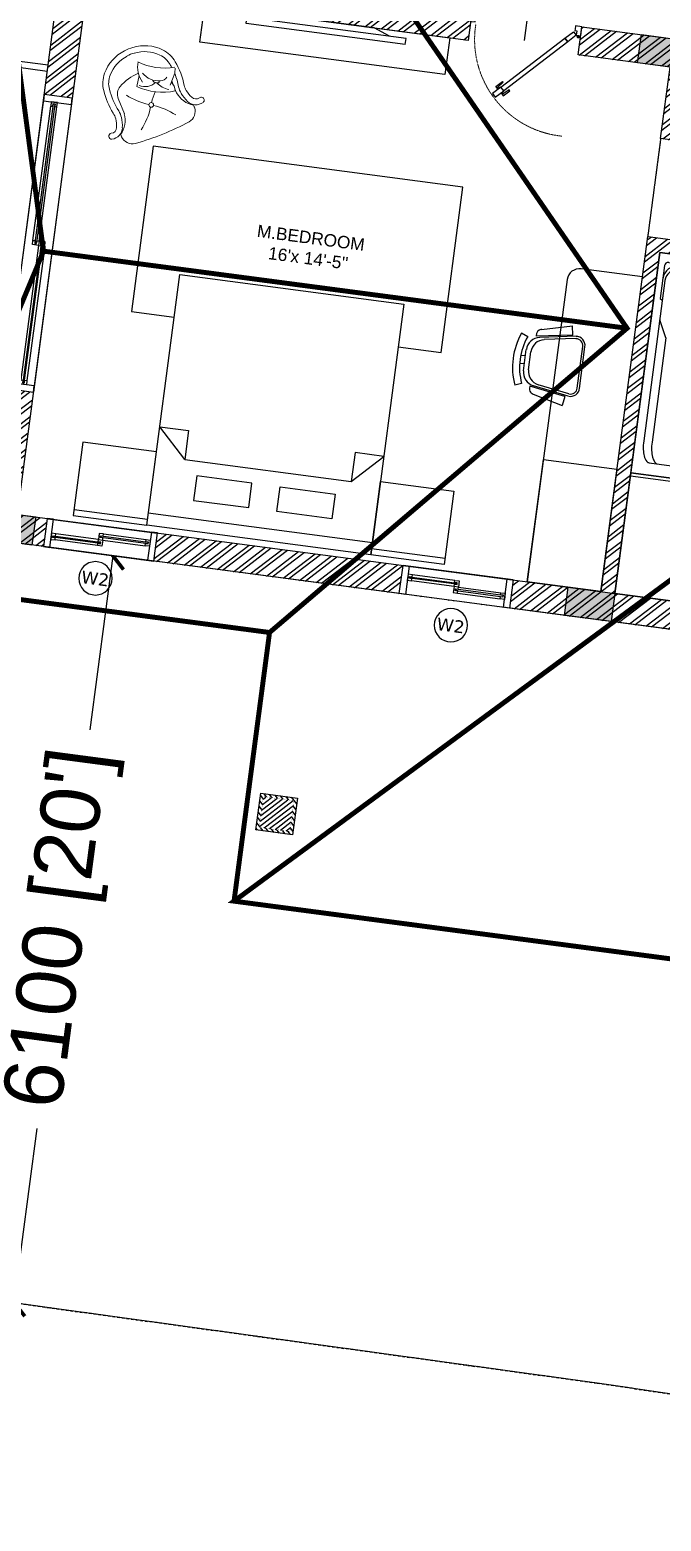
# Model space of a CAD drawing. Header units: millimetres. Extents: x -179928 to 528275, y -469666 to 511935.
# Drawn here: x 35911 to 41022, y 91669 to 103748 of the extents above; entities that cross this region are included whole.
import ezdxf
from ezdxf.enums import TextEntityAlignment as Align

# ---------------------------------------------------------------- set-up
doc = ezdxf.new("R2010")
doc.units = ezdxf.units.MM
doc.set_wipeout_variables(frame=1)
doc.header["$PDMODE"] = 35
doc.header["$PDSIZE"] = 0.1
doc.linetypes.add('DASHDOT', pattern=[25.4, 12.7, -6.35, 0, -6.35])
doc.linetypes.add('DASHED', pattern=[0.75, 0.5, -0.25])
doc.layers.get('Defpoints').update_dxf_attribs({"color": 252})
for name, color, linetype in [('ad-Column', 3, 'Continuous'), ('ad-Column Hatch', 125, 'Continuous'), ('ad-Dimension', 5, 'Continuous'), ('ad-Door', 11, 'Continuous'), ('ad-Elevation 10', 8, 'Continuous'), ('ad-Furniture', 8, 'Continuous'), ('ad-Glass Sectionline', 140, 'Continuous'), ('ad-MS Columns', 1, 'Continuous'), ('ad-Plinth', 8, 'Continuous'), ('ad-Primary Roof', 5, 'Continuous'), ('ad-Railing', 6, 'Continuous'), ('ad-RCC', 3, 'Continuous'), ('ad-RCC Hatch', 125, 'Continuous'), ('ad-Secondary Roof', 6, 'Continuous'), ('ad-Text main', 7, 'Continuous'), ('ad-Text Main_Door&window Label', 7, 'Continuous'), ('ad-Toilet fixtures', 8, 'Continuous'), ('ad-Wall', 240, 'Continuous'), ('ad-Wall hatch', 8, 'Continuous')]:
    doc.layers.add(name, color=color, linetype=linetype)
doc.layers.add('ad-Plot Boundary', color=6, linetype='Continuous', true_color=0xff00ff)
doc.layers.add('ad-Site Boundary', color=1, linetype='DASHDOT', lineweight=35, true_color=0xff0000)
doc.styles.add('6 U T S R N_Typical Floor Plan$0$3BHK-E(NB)$0$grid_text', font='verdana.ttf', dxfattribs={"width": 0.9})
doc.styles.add('New Text Style', font='arial.ttf', dxfattribs={"height": 100})
doc.styles.get("Standard").update_dxf_attribs({"font": 'arial.ttf'})
doc.dimstyles.new('A-100-DIM-INT (MM-FT)', dxfattribs={"dimscale": 50, "dimtxt": 2.4, "dimasz": 1, "dimexe": 5, "dimexo": 100, "dimgap": 1, "dimtad": 0, "dimdec": 0, "dimdsep": 46, "dimtxsty": 'Standard', "dimblk": 'ARCHTICK', "dimcen": 0.025, "dimse1": 1, "dimse2": 1, "dimclrd": 256, "dimclre": 256, "dimclrt": 256, "dimazin": 2, "dimtfac": 1, "dimtdec": 0, "dimtix": 1, "dimtmove": 2, "dimatfit": 3, "dimldrblk": 'ARCHTICK', "dimfxl": 1, "dimtolj": 1, "dimtzin": 0, "dimarcsym": 0})

# ---------------------------------------------------------------- blocks, each defined once
blk = doc.blocks.new('Site boundary')
at = {"layer": 'ad-Site Boundary', "ltscale": 1.5}
blk.add_lwpolyline([(0, 144080), (-75, 143539), (-1405, 135851), (-1412, 128874), (-3557, 117149), (-5983, 99419), (20081, 95597), (40505, 92787), (60922, 89781), (85284, 86292), (101404, 84186), (113351, 82444), (129249, 80319), (143419, 78323), (149320, 77286), (152952, 75663), (149412, 48881), (148166, 41049), (146842, 28125), (159656, 28125)], dxfattribs=at)
blk = doc.blocks.new('6 U T S R N_Typical Floor Plan$0$ad_Window Tag')
blk.add_circle((0, 0), 150)
at = {"style": '6 U T S R N_Typical Floor Plan$0$3BHK-E(NB)$0$grid_text', "width": 0.9}
blk.add_attdef('D1', text='', height=125, dxfattribs=at).set_placement((0, 0), align=Align.MIDDLE_CENTER)
blk = doc.blocks.new('zw$3849')
at = {"layer": 'ad-Text Main_Door&window Label'}
ref = blk.add_blockref('6 U T S R N_Typical Floor Plan$0$ad_Window Tag', (925, -200), dxfattribs=dict(at, xscale=-0.9, yscale=0.9, zscale=0.9))
ref.add_attrib('D1', 'W2', dxfattribs={"height": 101.2, "rotation": 1800, "style": '6 U T S R N_Typical Floor Plan$0$3BHK-E(NB)$0$grid_text'}).set_placement((924, -202), align=Align.MIDDLE_CENTER)
ref = blk.add_blockref('6 U T S R N_Typical Floor Plan$0$ad_Window Tag', (3828, -200), dxfattribs=dict(at, xscale=-0.9, yscale=0.9, zscale=0.9))
ref.add_attrib('D1', 'W2', dxfattribs={"height": 101.2, "rotation": 1800, "style": '6 U T S R N_Typical Floor Plan$0$3BHK-E(NB)$0$grid_text'}).set_placement((3827, -202), align=Align.MIDDLE_CENTER)
at = {"layer": 'ad-Text main', "insert": (2293, 2679), "char_height": 100, "width": 1424.19, "attachment_point": 5, "bg_fill": 2}
blk.add_mtext("M.BEDROOM^J16'x 14'-5''", dxfattribs=at)
blk = doc.blocks.new('$ZCDB_AUDIT_GENERATED_C77D')
blk.add_wipeout([(0, 230), (2400, 230), (2400, 0), (0, 0)]).dxf.layer = 'ad-Elevation 10'
at = {"layer": 'ad-Elevation 10'}
for points in [[(2400, 230), (0, 230)], [(2400, 0), (0, 0)]]:
    blk.add_lwpolyline(points, dxfattribs=at)
for points in [[(50, 0), (50, 230), (0, 230), (0, 0)], [(1217.5, 133), (1217.5, 115), (1182.5, 115), (1182.5, 165), (1217.5, 165), (1217.5, 147), (1195.5, 147), (1195.5, 133)], [(2315, 133), (2315, 115), (2350, 115), (2350, 165), (2315, 165), (2315, 147), (2337, 147), (2337, 133)], [(2350, 0), (2400, 0), (2400, 230), (2350, 230)], [(85, 83), (85, 65), (50, 65), (50, 115), (85, 115), (85, 97), (63, 97), (63, 83)], [(1182.5, 83), (1182.5, 65), (1217.5, 65), (1217.5, 115), (1182.5, 115), (1182.5, 97), (1204.5, 97), (1204.5, 83)]]:
    blk.add_lwpolyline(points, close=True, dxfattribs=at)
at = {"layer": 'ad-Glass Sectionline'}
for points in [[(1200, 145), (2335, 145), (2335, 135), (1200, 135)], [(1200, 95), (65, 95), (65, 85), (1200, 85)]]:
    blk.add_lwpolyline(points, close=True, dxfattribs=at)
for points in [[(1217.5, 165), (2315, 165)], [(1182.5, 115), (85, 115)], [(1182.5, 65), (85, 65)], [(1217.5, 115), (2315, 115)]]:
    blk.add_lwpolyline(points, dxfattribs=at)
blk = doc.blocks.new('*U201117')
blk.add_blockref('$ZCDB_AUDIT_GENERATED_C77D', (0, 0))
blk = doc.blocks.new('$ZCDB_AUDIT_GENERATED_C7DC')
blk.add_wipeout([(0, 230), (900, 230), (900, 0), (0, 0)]).dxf.layer = 'ad-Elevation 10'
at = {"layer": 'ad-Elevation 10'}
for points in [[(900, 230), (0, 230)], [(900, 0), (0, 0)]]:
    blk.add_lwpolyline(points, dxfattribs=at)
for points in [[(50, 0), (50, 230), (0, 230), (0, 0)], [(467.5, 133), (467.5, 115), (432.5, 115), (432.5, 165), (467.5, 165), (467.5, 147), (445.5, 147), (445.5, 133)], [(815, 133), (815, 115), (850, 115), (850, 165), (815, 165), (815, 147), (837, 147), (837, 133)], [(850, 0), (900, 0), (900, 230), (850, 230)], [(85, 83), (85, 65), (50, 65), (50, 115), (85, 115), (85, 97), (63, 97), (63, 83)], [(432.5, 83), (432.5, 65), (467.5, 65), (467.5, 115), (432.5, 115), (432.5, 97), (454.5, 97), (454.5, 83)]]:
    blk.add_lwpolyline(points, close=True, dxfattribs=at)
at = {"layer": 'ad-Glass Sectionline'}
for points in [[(450, 145), (835, 145), (835, 135), (450, 135)], [(450, 95), (65, 95), (65, 85), (450, 85)]]:
    blk.add_lwpolyline(points, close=True, dxfattribs=at)
for points in [[(467.5, 165), (815, 165)], [(432.5, 115), (85, 115)], [(432.5, 65), (85, 65)], [(467.5, 115), (815, 115)]]:
    blk.add_lwpolyline(points, dxfattribs=at)
blk = doc.blocks.new('*U200116')
blk.add_blockref('$ZCDB_AUDIT_GENERATED_C7DC', (0, 0))
blk = doc.blocks.new('*U202118')
for p, q in [((-8, -111), (-42, -111)), ((-25, -128), (-25, -94)), ((-811, -761), (-796, -776)), ((-746, -826), (-761, -811))]:
    blk.add_line(p, q)
for points in [[(-1150, -100), (-1150, -50), (-1129, -50), (-1129, -36), (-1129, 0), (-1200, 0), (-1200, -100)], [(-50, -100), (0, -100), (0, 0), (-71, 0), (-71, -36), (-71, -50), (-50, -50)], [(-131, -181), (-747, -797), (-782, -762), (-166, -145)], [(-50, -100), (-131, -181), (-166, -145), (-85, -65)], [(-828, -878), (-747, -797), (-782, -762), (-863, -842)]]:
    blk.add_lwpolyline(points, close=True)
for points in [[(-808, -787), (-836, -760), (-773, -697), (-765, -705), (-822, -774)], [(-773, -823), (-745, -850), (-683, -788), (-690, -780), (-759, -837)]]:
    blk.add_lwpolyline(points)
blk.add_circle((-25, -111), 11.1)
at = {"color": 8, "linetype": 'DASHED', "lineweight": 0}
blk.add_arc((-93, -153), 1047, 178.1881, 271.8119, dxfattribs=at)
at = {"layer": 'ad-Text Main_Door&window Label'}
blk.add_line((-600, 125), (-600, -230), dxfattribs=at)
blk.add_circle((-600, 245), 120, dxfattribs=at)
at = {"layer": 'ad-Text Main_Door&window Label', "style": 'New Text Style'}
blk.add_attdef('D1', text='', height=100, dxfattribs=at).set_placement((-585, 245), align=Align.MIDDLE_CENTER)
blk = doc.blocks.new('zw$42B5')
at = {"layer": 'ad-Wall hatch', "transparency": 33554610}
h = blk.add_hatch(dxfattribs=at)
h.set_pattern_fill('ANSI32', color=256, scale=10)
h.set_pattern_definition([(45, (-1040635.14, 674820.02), (-67.351921, 67.351921), []), (45, (-1040590.24, 674820.02), (-67.351921, 67.351921), [])])
h.paths.add_polyline_path([(12120, 13620), (12120, 10220), (11890, 10220), (11890, 13390), (7240, 13390), (7240, 8645), (4245, 8645), (4245, 8875), (4445, 8875), (4445, 9370), (4560, 9370), (4560, 8760), (7010, 8760), (7010, 10500), (6360, 10500), (6360, 10615), (7010, 10615), (7010, 13390), (4560, 13390), (4560, 10615), (5560, 10615), (5560, 10500), (4445, 10500), (4445, 13390), (230, 13390), (230, 8875), (3345, 8875), (3345, 8645), (3060, 8645), (3060, 4745), (3345, 4745), (3345, 4515), (230, 4515), (230, 230), (4995, 230), (4995, 3130), (6060, 3130), (6060, 3015), (5110, 3015), (5110, 230), (8310, 230), (8310, 3015), (6860, 3015), (6860, 3130), (8310, 3130), (8310, 4630), (5110, 4630), (5110, 3930), (4995, 3930), (4995, 4515), (4245, 4515), (4245, 4745), (8540, 4745), (8540, 230), (9240, 230), (9240, 0), (0, 0), (0, 4745), (2830, 4745), (2830, 8645), (0, 8645), (0, 13620)])
at = {"layer": 'ad-Railing'}
for points in [[(0, 872), (-275, 872), (-600, 1198), (-600, 3547), (-275, 3872), (0, 3872)], [(0, 922), (-254, 922), (-550, 1218), (-550, 3527), (-254, 3822), (0, 3822)]]:
    blk.add_lwpolyline(points, dxfattribs=at)
at = {"layer": 'ad-Door', "ltscale": 5}
ref = blk.add_blockref('*U202118', (4245, 4745), dxfattribs=dict(at, xscale=0.7499999997027537, yscale=0.7499999997027537, zscale=0.7499999997027537))
ref.add_attrib('D1', 'D1', dxfattribs={"layer": 'ad-Text Main_Door&window Label', "height": 75, "rotation": 1080, "style": 'New Text Style'}).set_placement((3795, 4929), align=Align.MIDDLE_CENTER)
for name, p, rotation in [('*U201117', (230, 1230), 90), ('*U200116', (1375, 230), 180)]:
    blk.add_blockref(name, p, dxfattribs=dict(rotation=rotation))
at = {"xscale": -1, "rotation": 179.9999999999999}
blk.add_blockref('*U200116', (3380, 230), dxfattribs=at)
at = {"layer": 'ad-Wall'}
for points in [[(3345, 4745), (3345, 4515), (230, 4515), (230, 230), (4995, 230), (4995, 3130), (6060, 3130)], [(6060, 3015), (5110, 3015), (5110, 230), (8310, 230)], [(5110, 3930), (4995, 3930), (4995, 4515), (4245, 4515), (4245, 4745), (8540, 4745)], [(9240, 0), (0, 0), (0, 4745)]]:
    blk.add_lwpolyline(points, dxfattribs=at)
blk = doc.blocks.new('1625E_Roof Plan')
at = {"layer": 'ad-Primary Roof', "linetype": 'DASHED', "ltscale": 2, "const_width": 40}
blk.add_lwpolyline([(12570, -2645), (2380, -2645), (7475, 2255)], close=True, dxfattribs=at)
blk.add_lwpolyline([(2380, -2645), (2380, -450)], dxfattribs=at)
at = {"layer": 'ad-Secondary Roof', "linetype": 'DASHED', "ltscale": 2, "const_width": 40}
for points in [[(-600, 5195), (161, 2372), (-600, -450)], [(2380, 5195), (4927, 2372), (2380, -450), (-600, -450), (-600, 5195)]]:
    blk.add_lwpolyline(points, close=True, dxfattribs=at)
blk.add_lwpolyline([(161, 2372), (4927, 2372)], dxfattribs=at)
blk = doc.blocks.new('A$C42b14ea2')
at = {"layer": 'ad-RCC Hatch', "transparency": 33554687}
h = blk.add_hatch(dxfattribs=at)
h.set_pattern_fill('ANSI31', color=256, scale=10)
h.set_pattern_definition([(45, (13250, 8645), (-22.45064, 22.45064), [])])
h.paths.add_polyline_path([(0, 0), (300, 0), (300, 300), (0, 300)])
at = {"layer": 'ad-RCC'}
blk.add_lwpolyline([(0, 0), (300, 0), (300, 300), (0, 300)], close=True, dxfattribs=at)
blk = doc.blocks.new('zw$6AA0')
at = {"layer": 'ad-Column Hatch', "transparency": 33554687}
h = blk.add_hatch(color=256, dxfattribs=at)
h.dxf.hatch_style = 1
h.paths.add_polyline_path([(0, -230), (380, -230), (380, 0), (0, 0)])
at = {"layer": 'ad-Column'}
blk.add_lwpolyline([(0, -230), (380, -230), (380, 0), (0, 0)], close=True, dxfattribs=at)
blk = doc.blocks.new('1625E_Columns')
at = {"layer": 'ad-Column', "xscale": -1}
for p, rotation in [((5110, 4745), 359.9999999999997), ((0, 0), 179.9999999999998), ((4730, 0), 180)]:
    blk.add_blockref('zw$6AA0', p, dxfattribs=dict(at, rotation=rotation))
at = {"layer": 'ad-RCC', "xscale": -1}
blk.add_blockref('A$C42b14ea2', (2780, -2050), dxfattribs=at)
blk = doc.blocks.new('zw$B0BD')
blk.add_wipeout([(0, 0), (250, 0), (250, -250), (0, -250)])
at = {"layer": 'ad-MS Columns'}
h = blk.add_hatch(dxfattribs=at)
h.set_pattern_fill('ANSI31', color=256, scale=10)
h.set_pattern_definition([(45, (4e-12, -250), (-22.4506, 22.4506), [])])
h.paths.add_polyline_path([(0, 0), (250, 0), (250, -250), (0, -250)])
at = {"layer": 'ad-MS Columns', "const_width": 1}
blk.add_lwpolyline([(0, 0), (250, 0), (250, -250), (0, -250)], close=True, dxfattribs=at)
blk = doc.blocks.new('zw$BD87')
at = {"layer": 'ad-MS Columns'}
blk.add_blockref('zw$B0BD', (-9615, -1775), dxfattribs=at)
blk = doc.blocks.new('zw$989B')
at = {"color": 0}
for p, q in [((100, 749), (370, 749)), ((220, 730), (1530, 730)), ((380, 730), (370, 749)), ((540, 730), (680, 662)), ((70, 81), (70, 719)), ((87, 171), (87, 629)), ((120, 630), (120, 170)), ((680, 662), (1530, 662)), ((1700, 138), (1700, 662)), ((680, 138), (540, 70)), ((680, 138), (1530, 138)), ((100, 51), (370, 51)), ((220, 70), (1530, 70)), ((370, 51), (380, 70))]:
    blk.add_line(p, q, dxfattribs=at)
at = {"color": 0, "linetype": 'DASHDOT'}
for p, q in [((1500, 400), (1630, 400)), ((1565, 465), (1565, 335))]:
    blk.add_line(p, q, dxfattribs=at)
at = {"color": 0}
blk.add_lwpolyline([(0, 0), (0, 800), (1800, 800), (1800, 0)], close=True, dxfattribs=at)
for radius in [31.294, 21.294]:
    blk.add_circle((1565, 400), radius, dxfattribs=at)
for centre, radius, start, end in [((100, 719), 30, 90, 180), ((207, 629), 120, 90, 180), ((220, 630), 100, 90, 180), ((1530, 305.926), 424.074, 80.592388, 90), ((1530, 237.926), 424.074, 80.592388, 90), ((1559.313, 482.846), 244.743, 68.198591, 80.592388), ((1559.313, 414.846), 244.743, 68.198591, 80.592388), ((1603.673, 593.747), 125.298, 46.000099, 68.198591), ((1603.673, 525.747), 125.298, 53.421211, 68.198591), ((1657.445, 586.304), 45.184, 19.644745, 62.452929), ((1669.585, 662), 30.415, 0, 46.000099), ((207, 171), 120, 180, 270), ((220, 170), 100, 180, 270), ((1530, 562.074), 424.074, 270, 279.407612), ((1559.313, 385.155), 244.743, 279.407612, 291.801409), ((1603.673, 274.254), 125.298, 291.801409, 306.578789), ((1657.445, 213.696), 45.184, 297.547071, 340.355255), ((1669.585, 138), 30.415, 313.999901, 0), ((100, 81), 30, 180, 270), ((1530, 494.074), 424.074, 270, 279.407612), ((1559.313, 317.155), 244.743, 279.407612, 291.801409), ((1603.673, 206.254), 125.298, 291.801409, 313.999901)]:
    blk.add_arc(centre, radius, start, end, dxfattribs=at)
blk = doc.blocks.new('A$Cc8134665')
at = {"layer": 'ad-Furniture', "ltscale": 0.125}
for p, q in [((0, -1000), (0, 1000)), ((50, 650), (50, -650)), ((100, 650), (50, 650)), ((100, 650), (100, -650)), ((50, 516), (0, 382)), ((0, 382), (0, -382)), ((50, -516), (0, -382)), ((100, -650), (50, -650))]:
    blk.add_line(p, q, dxfattribs=at)
blk.add_lwpolyline([(0, 1000), (300, 1000), (300, -1000), (0, -1000)], dxfattribs=at)
blk = doc.blocks.new('zw$6C7B')
at = {"layer": 'ad-Furniture'}
for points in [[(0, 2430), (600, 2430), (600, 3030), (0, 3030)], [(0, 600), (2050, 600), (2050, 2430), (0, 2430)], [(450, 1630), (450, 2080), (250, 2080), (250, 1630)], [(450, 1400), (450, 950), (250, 950), (250, 1400)], [(0, 600), (600, 600), (600, 0), (0, 0)]]:
    blk.add_lwpolyline(points, close=True, dxfattribs=at)
for points in [[(50, 3030), (50, 2430)], [(100, 2430), (100, 600)], [(570, 835), (805, 600), (805, 835), (570, 835), (570, 2195), (805, 2430), (805, 2195), (570, 2195)], [(50, 0), (50, 600)]]:
    blk.add_lwpolyline(points, dxfattribs=at)
at = {"layer": 'ad-Furniture', "color": 33}
blk.add_lwpolyline([(1700, 2430), (1700, 2780), (3050, 2780), (3050, 250), (1700, 250), (1700, 600)], dxfattribs=at)
blk = doc.blocks.new('A$Cf77fbf3b')
at = {"layer": 'ad-Furniture', "color": 33, "lineweight": 9}
for p, q in [((179, 35), (204, 135)), ((-87, -12), (-80, 80)), ((204, 41), (188, 70)), ((239, -20), (222, 9)), ((-158, -245), (-224, -128))]:
    blk.add_line(p, q, dxfattribs=at)
for points in [[(-159, -359, -0.376016), (-231, -461, -1), (-242, -415, 0.38153), (-206, -363, 0.07929), (-222, -294, 0.092405), (-249, -250, -0.08731), (-348, -80, -0.151809), (-360, 60, -0.19099), (-224, 261, -0.078219), (-160, 297, -0.19099), (81, 310, -0.151809), (195, 227, -0.091746), (293, 46, 0.074806), (314, 9, 0.07929), (365, -40, 0.38153), (428, -36, -1.000282), (462, -69, -0.376018), (337, -78)], [(36, 57, 0.053245), (36, 55, 0.175914), (37, 51, 0.103979), (42, 45, 0.064466), (49, 41, 0.050626), (60, 39, 0.050626)], [(60, 39, 0.050626), (71, 38, 0.064466), (79, 40, 0.103979), (86, 44, 0.175914), (88, 48, 0.175914), (87, 52, 0.068381), (84, 56, 0.064466)], [(-168, -410), (-161, -423, 0.020587), (-156, -432, 0.371699), (-38, -470, 0.06077), (370, -239, 0.369279), (398, -118, 0.020587), (393, -110), (386, -97)]]:
    blk.add_lwpolyline(points, format="xyb", dxfattribs=at)
blk.add_circle((48, -145), 19, dxfattribs=at)
for centre, radius, start, end in [((-77, 75), 190, 110.0559, 128.9488), ((-24, -1), 280, 71.3837, 114.9858), ((5, 85), 190, 36.8552, 71.3837), ((-39, -10), 280, 124.019, 167.6211), ((53, 660), 499, 251.5875, 286.9345), ((109, 175), 212, 176.3113, 223.2749), ((-247, -129), 521, 35.9244, 39.0259), ((414, 162), 212, 176.4435, 189.4391), ((-247, -129), 521, 17.7384, 30.1017), ((-128, 9), 190, 167.6211, 202.1496), ((100, -238), 383, 119.2751, 147.0375), ((-39, 123), 129, 256.0449, 319.4168), ((61, 220), 165, 225.4888, 282.3973), ((184, 179), 181, 231.2216, 266.197), ((88, 120), 61.6, 278.3523, 336.8814), ((107, -35), 123, 13.8158, 50.1907), ((427, 96), 190, 200.422, 217.5344), ((186, 116), 521, 199.9789, 221.2664), ((-141, -81), 95, 147.0375, 209.5024), ((75, 399), 545, 244.2333, 265.0907), ((60, 464), 499, 252.8125, 289.5305), ((592, -173), 545, 165.2736, 175.0907), ((400, 98), 200, 216.4679, 266.6583), ((491, 145), 271, 217.5344, 235.3673), ((-354, -346), 190, 21.4704, 38.5827), ((-497, -118), 545, 334.2333, 355.0907), ((20, -690), 545, 64.2333, 85.0907), ((-430, -376), 271, 3.6375, 21.4704), ((-343, -322), 200, 332.3464, 22.5368)]:
    blk.add_arc(centre, radius, start, end, dxfattribs=at)
blk = doc.blocks.new('A$Cb8966b9a')
at = {"layer": 'ad-Furniture', "color": 33}
for p, q in [((-404, 205), (-170, 302)), ((-146, 231), (-170, 302)), ((-494, 117), (-550, 130)), ((-427, 140), (-429, 144)), ((-146, 231), (-427, 140)), ((-119, 229), (-399, 138)), ((-113, 211), (-359, 131)), ((7, -171), (-44, 165)), ((26, -168), (-26, 168)), ((-449, -157), (-476, 14)), ((-413, -138), (-436, 7)), ((-506, -41), (-468, -35)), ((-497, -106), (-458, -100)), ((-44, -235), (-303, -234)), ((-436, -261), (-485, -290)), ((-365, -262), (-365, -267)), ((-70, -264), (-365, -262)), ((-44, -254), (-339, -252)), ((-323, -318), (-70, -339)), ((-70, -264), (-70, -339))]:
    blk.add_line(p, q, dxfattribs=at)
for centre, radius, start, end in [((0, 0), 565, 166.6505, 210.9323), ((-365, 31), 112, 107.9151, 188.7914), ((-324, 24), 112, 107.9151, 188.7914), ((-386, 162), 46.8, 112.4281, 202.4281), ((-100, 156), 74.9, 8.7914, 104.502), ((-100, 156), 56.2, 8.7914, 104.502), ((0, 0), 508, 166.6505, 210.9323), ((-338, -140), 112, 188.7914, 269.6678), ((-302, -121), 112, 188.7914, 269.6678), ((-48, -179), 56.2, 273.0808, 8.7914), ((-48, -179), 74.9, 273.0808, 8.7914), ((-319, -271), 46.8, 175.1548, 265.1548)]:
    blk.add_arc(centre, radius, start, end, dxfattribs=at)
blk = doc.blocks.new('1625_East Villa')
at = {"layer": 'ad-Furniture', "linetype": 'DASHED'}
blk.add_lwpolyline([(4995, 3930), (4995, 3130)], dxfattribs=at)
at = {"layer": 'ad-Furniture'}
blk.add_lwpolyline([(4395, 230), (4995, 230), (4995, 2800), (4495, 2800, 0.414214), (4395, 2700)], format="xyb", close=True, dxfattribs=at)
blk.add_lwpolyline([(4395, 230), (4395, 1230), (4995, 1230), (4995, 230)], close=True, dxfattribs=at)
at = {"layer": 'ad-Glass Sectionline'}
blk.add_lwpolyline([(8310, 1215), (5110, 1215), (5110, 1190), (8310, 1190)], close=True, dxfattribs=at)
at = {"layer": 'ad-Toilet fixtures'}
blk.add_lwpolyline([(6745, 230), (5110, 230), (5110, 1215), (6745, 1215)], close=True, dxfattribs=at)
at = {"layer": 'ad-Furniture'}
for name, p, rotation in [('A$Cc8134665', (2195, 4515), 270), ('A$Cb8966b9a', (4609, 2009), 351.3523594200166)]:
    blk.add_blockref(name, p, dxfattribs=dict(at, rotation=rotation))
blk.add_blockref('A$Cf77fbf3b', (822, 3805), dxfattribs=at)
at = {"layer": 'ad-Furniture', "xscale": -1, "rotation": 270}
blk.add_blockref('zw$6C7B', (680, 280), dxfattribs=at)
at = {"layer": 'ad-Toilet fixtures', "rotation": 270}
blk.add_blockref('zw$989B', (5110, 3015), dxfattribs=at)
at = {"layer": 'ad-Text main'}
blk.add_blockref('zw$3849', (0, 0), dxfattribs=at)
at = {"layer": 'ad-Wall'}
blk.add_blockref('zw$42B5', (0, 0), dxfattribs=at)
blk.add_blockref('1625E_Roof Plan', (0, 0))
blk.add_blockref('1625E_Columns', (0, 0))
at = {"layer": 'ad-MS Columns'}
blk.add_blockref('zw$BD87', (12120, 0), dxfattribs=at)
blk = doc.blocks.new("All Plot's Villa Plans")
at = {"ltscale": 5, "rotation": 352.4703876422526}
blk.add_blockref('1625_East Villa', (35551, 99625), dxfattribs=at)
blk = doc.blocks.new('zw$A88E')
at = {"layer": 'ad-Plot Boundary', "ltscale": 5}
blk.add_lwpolyline([(-334720, -340818), (-303171, -345001), (-307365, -376729), (-327072, -373827), (-338868, -372204)], close=True, dxfattribs=at)
blk = doc.blocks.new("Plot's Boundary")
at = {"layer": 'ad-Plot Boundary', "ltscale": 5}
blk.add_blockref('zw$A88E', (367577, 466614), dxfattribs=at)
blk = doc.blocks.new('_ArchTick')
at = {"color": 0, "linetype": 'ByBlock', "const_width": 0.15}
blk.add_lwpolyline([(-0.5, -0.5), (0.5, 0.5)], dxfattribs=at)
blk = doc.blocks.new('*D12050')
at = {"layer": 'ad-Dimension', "lineweight": -2, "ltscale": 5, "transparency": 16777216}
for p, q in [((1041, 0), (1041, -1422)), ((1041, -6100), (1041, -4678))]:
    blk.add_line(p, q, dxfattribs=at)
at = {"layer": 'Defpoints', "color": 0, "ltscale": 5, "transparency": 16777216}
for p in [(0, 0), (0, -6100), (1041, -6100)]:
    blk.add_point(p, dxfattribs=at)
at = {"layer": 'ad-Dimension', "lineweight": -2, "ltscale": 5, "transparency": 16777216, "xscale": 200, "yscale": 200, "zscale": 200}
for p, rotation in [((1041, 0), 90), ((1041, -6100), 270)]:
    blk.add_blockref('_ArchTick', p, dxfattribs=dict(at, rotation=rotation))
at = {"layer": 'ad-Dimension', "ltscale": 5, "transparency": 16777216, "insert": (1041, -3050), "char_height": 480, "attachment_point": 5, "rotation": 90}
blk.add_mtext("\\A1;6100 [20']", dxfattribs=at)
blk = doc.blocks.new('A$C92fa9908')
at = {"layer": 'ad-Plinth', "ltscale": 5}
blk.add_lwpolyline([(0, 13620), (12120, 13620), (12120, 0), (0, 0), (0, 4745), (2830, 4745), (2830, 8645), (0, 8645)], close=True, dxfattribs=at)
at = {"layer": 'ad-Dimension', "ltscale": 5}
dim = blk.add_linear_dim(base=(1040.9, -6100), p1=(0, 0), p2=(0, -6100), angle=90, dimstyle='A-100-DIM-INT (MM-FT)', override={"dimscale": 200}, dxfattribs=at)
dim.commit()
dim.dimension.update_dxf_attribs({"geometry": '*D12050', "text_midpoint": (1040.9, -3050)})
blk = doc.blocks.new('zw$C194')
at = {"layer": 'ad-Plinth', "ltscale": 5, "rotation": 352.4703876422758}
blk.add_blockref('A$C92fa9908', (-156288, -329134), dxfattribs=at)
blk = doc.blocks.new("Villa's Boundary")
at = {"ltscale": 5}
blk.add_blockref('zw$C194', (191839, 428759), dxfattribs=at)

msp = doc.modelspace()

# ---------------------------------------------------------------- block references
at = {"ltscale": 5}
msp.add_blockref("Plot's Boundary", (0, 0), dxfattribs=at)

# ---------------------------------------------------------------- next in the draw order: block references
msp.add_blockref("Villa's Boundary", (0, 0), dxfattribs=at)

# ---------------------------------------------------------------- next in the draw order: block references
msp.add_blockref("All Plot's Villa Plans", (0, 0), dxfattribs=at)

# ---------------------------------------------------------------- next in the draw order: block references
msp.add_blockref('Site boundary', (0, 0))

doc.saveas('drawing.dxf')
